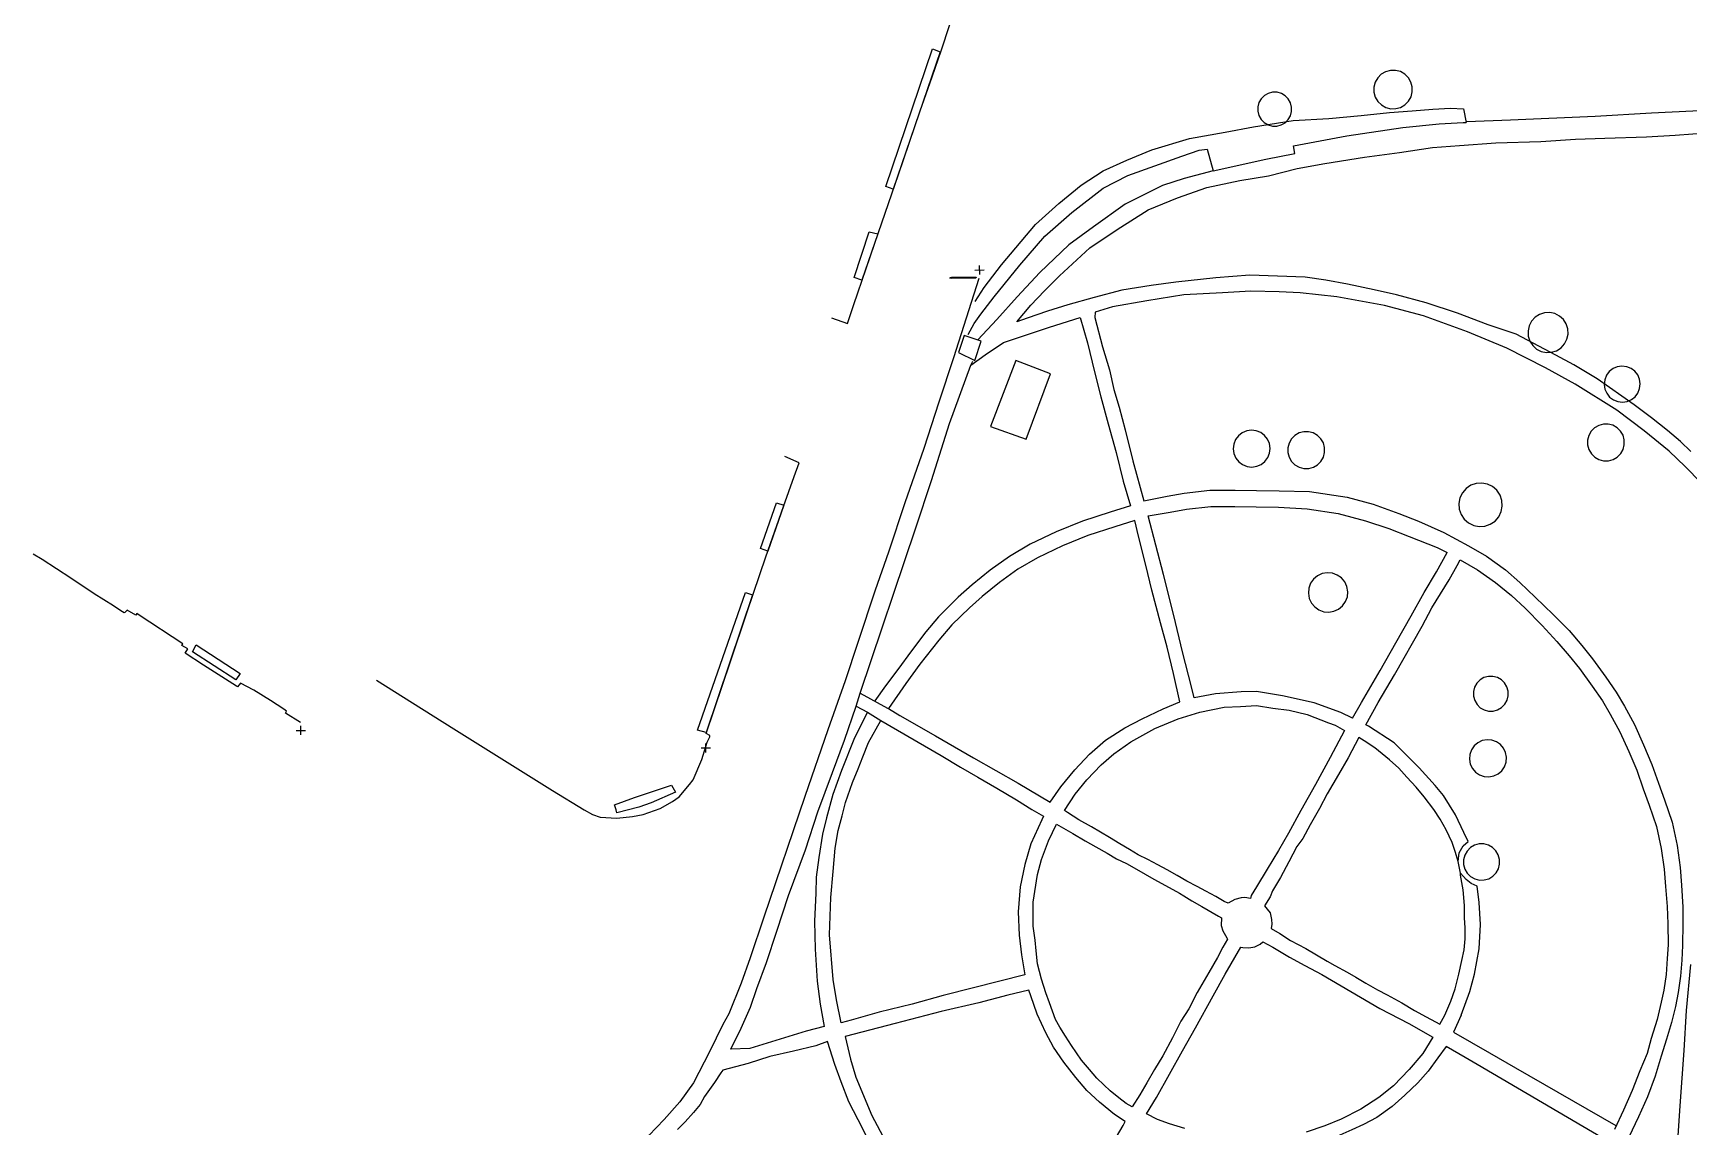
# Model space of a CAD drawing. Header units: metres. Extents: x 82206 to 82418, y 1498209 to 1498422.
# Drawn here: x 82259.11 to 82294.73, y 1498379.63 to 1498403.17 of the extents above; entities that cross this region are included whole.
import ezdxf

# ---------------------------------------------------------------- set-up
doc = ezdxf.new("R2010")
doc.units = ezdxf.units.M
doc.header["$PDMODE"] = 2
doc.header["$PDSIZE"] = 0.1
doc.layers.add('Diverse', color=7, linetype='Continuous')

msp = doc.modelspace()

# ---------------------------------------------------------------- linework, layer by layer
at = {"layer": 'Diverse', "color": 3, "true_color": 0x00f000, "flags": 128}
for points, elevation in [([(82288.779, 1498401.909), (82288.778, 1498402.017), (82288.749, 1498402.122), (82288.695, 1498402.215), (82288.617, 1498402.292), (82288.523, 1498402.345), (82288.418, 1498402.373), (82288.31, 1498402.372), (82288.205, 1498402.344), (82288.111, 1498402.289), (82288.035, 1498402.212), (82287.981, 1498402.117), (82287.954, 1498402.012), (82287.955, 1498401.904), (82287.983, 1498401.799), (82288.038, 1498401.706), (82288.115, 1498401.629), (82288.209, 1498401.576), (82288.314, 1498401.548), (82288.423, 1498401.549), (82288.528, 1498401.577), (82288.621, 1498401.632), (82288.697, 1498401.709), (82288.751, 1498401.804), (82288.779, 1498401.909)], 4.267), ([(82286.184, 1498401.584), (82286.16, 1498401.677), (82286.112, 1498401.76), (82286.045, 1498401.828), (82285.962, 1498401.877), (82285.869, 1498401.902), (82285.774, 1498401.903), (82285.681, 1498401.878), (82285.597, 1498401.831), (82285.529, 1498401.763), (82285.481, 1498401.68), (82285.456, 1498401.588), (82285.455, 1498401.492), (82285.48, 1498401.399), (82285.527, 1498401.316), (82285.595, 1498401.248), (82285.677, 1498401.199), (82285.77, 1498401.174), (82285.866, 1498401.173), (82285.959, 1498401.198), (82286.042, 1498401.245), (82286.11, 1498401.313), (82286.158, 1498401.396), (82286.184, 1498401.488), (82286.184, 1498401.584)], 4.172), ([(82292.129, 1498396.695), (82292.124, 1498396.807), (82292.089, 1498396.915), (82292.028, 1498397.01), (82291.945, 1498397.085), (82291.845, 1498397.137), (82291.735, 1498397.161), (82291.622, 1498397.155), (82291.515, 1498397.121), (82291.42, 1498397.06), (82291.344, 1498396.977), (82291.292, 1498396.876), (82291.269, 1498396.766), (82291.274, 1498396.654), (82291.308, 1498396.546), (82291.369, 1498396.451), (82291.453, 1498396.376), (82291.553, 1498396.324), (82291.663, 1498396.3), (82291.776, 1498396.306), (82291.883, 1498396.34), (82291.978, 1498396.401), (82292.054, 1498396.484), (82292.105, 1498396.585), (82292.129, 1498396.695)], 4.211), ([(82293.667, 1498395.724), (82293.627, 1498395.817), (82293.564, 1498395.897), (82293.484, 1498395.957), (82293.39, 1498395.995), (82293.289, 1498396.007), (82293.189, 1498395.993), (82293.096, 1498395.953), (82293.016, 1498395.891), (82292.955, 1498395.81), (82292.918, 1498395.716), (82292.906, 1498395.615), (82292.92, 1498395.515), (82292.96, 1498395.422), (82293.022, 1498395.342), (82293.103, 1498395.282), (82293.197, 1498395.244), (82293.297, 1498395.232), (82293.398, 1498395.246), (82293.491, 1498395.286), (82293.57, 1498395.348), (82293.631, 1498395.429), (82293.669, 1498395.523), (82293.681, 1498395.624), (82293.667, 1498395.724)], 4.262), ([(82285.671, 1498394.039), (82285.709, 1498394.135), (82285.721, 1498394.238), (82285.706, 1498394.34), (82285.665, 1498394.436), (82285.601, 1498394.517), (82285.518, 1498394.579), (82285.422, 1498394.617), (82285.319, 1498394.629), (82285.217, 1498394.615), (82285.122, 1498394.574), (82285.04, 1498394.51), (82284.978, 1498394.427), (82284.94, 1498394.33), (82284.928, 1498394.228), (82284.942, 1498394.125), (82284.983, 1498394.03), (82285.047, 1498393.949), (82285.13, 1498393.887), (82285.227, 1498393.848), (82285.33, 1498393.836), (82285.432, 1498393.851), (82285.527, 1498393.892), (82285.609, 1498393.956), (82285.671, 1498394.039)], 3.919), ([(82286.866, 1498394.048), (82286.893, 1498394.149), (82286.893, 1498394.253), (82286.866, 1498394.354), (82286.814, 1498394.444), (82286.74, 1498394.517), (82286.65, 1498394.569), (82286.549, 1498394.596), (82286.445, 1498394.596), (82286.344, 1498394.569), (82286.254, 1498394.517), (82286.18, 1498394.443), (82286.128, 1498394.353), (82286.102, 1498394.252), (82286.102, 1498394.148), (82286.129, 1498394.047), (82286.181, 1498393.957), (82286.255, 1498393.883), (82286.345, 1498393.831), (82286.446, 1498393.805), (82286.55, 1498393.805), (82286.651, 1498393.832), (82286.741, 1498393.884), (82286.814, 1498393.958), (82286.866, 1498394.048)], 3.96), ([(82293.338, 1498394.42), (82293.311, 1498394.52), (82293.258, 1498394.61), (82293.184, 1498394.683), (82293.094, 1498394.734), (82292.993, 1498394.76), (82292.889, 1498394.759), (82292.789, 1498394.732), (82292.699, 1498394.679), (82292.626, 1498394.605), (82292.575, 1498394.515), (82292.549, 1498394.414), (82292.549, 1498394.31), (82292.577, 1498394.21), (82292.63, 1498394.12), (82292.704, 1498394.047), (82292.794, 1498393.996), (82292.895, 1498393.97), (82292.998, 1498393.971), (82293.099, 1498393.998), (82293.188, 1498394.051), (82293.261, 1498394.125), (82293.313, 1498394.215), (82293.339, 1498394.316), (82293.338, 1498394.42)], 4.226), ([(82290.706, 1498393.118), (82290.666, 1498393.233), (82290.597, 1498393.335), (82290.505, 1498393.415), (82290.395, 1498393.468), (82290.275, 1498393.491), (82290.153, 1498393.482), (82290.037, 1498393.442), (82289.936, 1498393.374), (82289.856, 1498393.281), (82289.803, 1498393.172), (82289.78, 1498393.052), (82289.789, 1498392.93), (82289.829, 1498392.814), (82289.897, 1498392.713), (82289.989, 1498392.633), (82290.099, 1498392.58), (82290.219, 1498392.557), (82290.341, 1498392.565), (82290.457, 1498392.605), (82290.558, 1498392.674), (82290.638, 1498392.766), (82290.691, 1498392.876), (82290.714, 1498392.996), (82290.706, 1498393.118)], 4.071), ([(82287.326, 1498391.363), (82287.255, 1498391.448), (82287.165, 1498391.512), (82287.061, 1498391.55), (82286.95, 1498391.56), (82286.841, 1498391.541), (82286.741, 1498391.494), (82286.656, 1498391.423), (82286.592, 1498391.333), (82286.554, 1498391.229), (82286.544, 1498391.118), (82286.563, 1498391.009), (82286.61, 1498390.909), (82286.681, 1498390.824), (82286.771, 1498390.76), (82286.875, 1498390.722), (82286.985, 1498390.712), (82287.094, 1498390.731), (82287.195, 1498390.778), (82287.28, 1498390.849), (82287.343, 1498390.939), (82287.382, 1498391.043), (82287.391, 1498391.153), (82287.373, 1498391.262), (82287.326, 1498391.363)], 3.897), ([(82290.815, 1498389.104), (82290.765, 1498389.188), (82290.695, 1498389.257), (82290.609, 1498389.306), (82290.514, 1498389.331), (82290.416, 1498389.33), (82290.321, 1498389.304), (82290.236, 1498389.254), (82290.167, 1498389.184), (82290.119, 1498389.098), (82290.094, 1498389.003), (82290.095, 1498388.905), (82290.121, 1498388.81), (82290.171, 1498388.725), (82290.241, 1498388.656), (82290.326, 1498388.608), (82290.421, 1498388.583), (82290.52, 1498388.584), (82290.614, 1498388.61), (82290.699, 1498388.66), (82290.768, 1498388.73), (82290.817, 1498388.815), (82290.841, 1498388.91), (82290.841, 1498389.009), (82290.815, 1498389.104)], 4.001), ([(82290.787, 1498387.691), (82290.742, 1498387.785), (82290.674, 1498387.865), (82290.588, 1498387.924), (82290.49, 1498387.959), (82290.386, 1498387.967), (82290.283, 1498387.948), (82290.189, 1498387.903), (82290.109, 1498387.835), (82290.05, 1498387.749), (82290.015, 1498387.651), (82290.007, 1498387.546), (82290.026, 1498387.444), (82290.071, 1498387.35), (82290.139, 1498387.27), (82290.225, 1498387.211), (82290.324, 1498387.176), (82290.428, 1498387.168), (82290.53, 1498387.187), (82290.625, 1498387.232), (82290.704, 1498387.3), (82290.763, 1498387.386), (82290.798, 1498387.484), (82290.806, 1498387.589), (82290.787, 1498387.691)], 3.977), ([(82290.629, 1498385.489), (82290.577, 1498385.577), (82290.504, 1498385.648), (82290.415, 1498385.698), (82290.316, 1498385.724), (82290.214, 1498385.723), (82290.116, 1498385.696), (82290.028, 1498385.644), (82289.956, 1498385.571), (82289.906, 1498385.482), (82289.88, 1498385.383), (82289.881, 1498385.281), (82289.909, 1498385.182), (82289.961, 1498385.094), (82290.034, 1498385.023), (82290.123, 1498384.973), (82290.222, 1498384.947), (82290.324, 1498384.948), (82290.422, 1498384.976), (82290.51, 1498385.028), (82290.581, 1498385.101), (82290.632, 1498385.189), (82290.657, 1498385.288), (82290.656, 1498385.39), (82290.629, 1498385.489)], 3.931)]:
    msp.add_lwpolyline(points, dxfattribs=dict(at, elevation=elevation))
at = {"layer": 'Diverse', "color": 132, "true_color": 0x33cccc, "elevation": 3.989, "flags": 128}
for points in [[(82279.476, 1498397.976), (82279.469, 1498398.176)], [(82279.476, 1498397.976), (82279.469, 1498398.176)], [(82279.373, 1498398.072), (82279.572, 1498398.08)], [(82279.373, 1498398.072), (82279.572, 1498398.08)]]:
    msp.add_lwpolyline(points, dxfattribs=at)
at = {"layer": 'Diverse', "color": 31, "true_color": 0xf4b45b}
for points in [[(82276.283, 1498397.044, 4.045), (82276.629, 1498396.922, 4.04), (82276.767, 1498397.331, 4.059), (82277.299, 1498398.886, 4.132), (82277.725, 1498400.131, 4.175), (82278.194, 1498401.505, 4.209), (82278.449, 1498402.232, 4.221), (82278.652, 1498402.814, 4.224), (82278.826, 1498403.336, 4.223), (82278.887, 1498403.506, 4.219), (82278.981, 1498403.738, 4.221), (82278.936, 1498403.919, 4.2), (82278.737, 1498404.631, 4.283), (82278.646, 1498404.906, 4.276), (82278.678, 1498404.916, 4.269), (82278.568, 1498405.288, 4.267), (82278.445, 1498405.748, 4.278), (82278.031, 1498407.243, 4.342), (82277.737, 1498408.226, 4.402), (82277.711, 1498408.327, 4.408)], [(82276.283, 1498397.044, 4.045), (82276.629, 1498396.922, 4.04), (82276.767, 1498397.331, 4.059), (82277.299, 1498398.886, 4.132), (82277.725, 1498400.131, 4.175), (82278.194, 1498401.505, 4.209), (82278.449, 1498402.232, 4.221), (82278.652, 1498402.814, 4.224), (82278.826, 1498403.336, 4.223), (82278.887, 1498403.506, 4.219), (82278.981, 1498403.738, 4.221), (82278.936, 1498403.919, 4.2), (82278.737, 1498404.631, 4.283), (82278.646, 1498404.906, 4.276), (82278.678, 1498404.916, 4.269), (82278.568, 1498405.288, 4.267), (82278.445, 1498405.748, 4.278), (82278.031, 1498407.243, 4.342), (82277.737, 1498408.226, 4.402), (82277.711, 1498408.327, 4.408)], [(82266.501, 1498389.252, 4.009), (82267.274, 1498388.764, 3.96), (82268.161, 1498388.202, 3.896), (82270.282, 1498386.876, 3.764), (82270.964, 1498386.456, 3.706), (82271.143, 1498386.357, 3.704), (82271.309, 1498386.302, 3.7), (82271.671, 1498386.281, 3.687), (82272.005, 1498386.312, 3.676), (82272.237, 1498386.354, 3.679), (82272.598, 1498386.485, 3.67), (82272.866, 1498386.636, 3.664), (82273.008, 1498386.735, 3.672), (82273.229, 1498387, 3.678), (82273.312, 1498387.107, 3.681), (82273.494, 1498387.54, 3.706), (82273.615, 1498387.912, 3.715), (82273.672, 1498388.031, 3.725), (82273.673, 1498388.055, 3.727), (82273.588, 1498388.102, 3.733), (82274.114, 1498389.654, 3.784), (82274.475, 1498390.72, 3.811), (82274.875, 1498391.904, 3.858), (82275.253, 1498392.984, 3.894), (82275.487, 1498393.632, 3.921), (82275.592, 1498393.929, 3.928), (82275.28, 1498394.062, 4.025)], [(82266.501, 1498389.252, 4.009), (82267.274, 1498388.764, 3.96), (82268.161, 1498388.202, 3.896), (82270.282, 1498386.876, 3.764), (82270.964, 1498386.456, 3.706), (82271.143, 1498386.357, 3.704), (82271.309, 1498386.302, 3.7), (82271.671, 1498386.281, 3.687), (82272.005, 1498386.312, 3.676), (82272.237, 1498386.354, 3.679), (82272.598, 1498386.485, 3.67), (82272.866, 1498386.636, 3.664), (82273.008, 1498386.735, 3.672), (82273.229, 1498387, 3.678), (82273.312, 1498387.107, 3.681), (82273.494, 1498387.54, 3.706), (82273.615, 1498387.912, 3.715), (82273.672, 1498388.031, 3.725), (82273.673, 1498388.055, 3.727), (82273.588, 1498388.102, 3.733), (82274.114, 1498389.654, 3.784), (82274.475, 1498390.72, 3.811), (82274.875, 1498391.904, 3.858), (82275.253, 1498392.984, 3.894), (82275.487, 1498393.632, 3.921), (82275.592, 1498393.929, 3.928), (82275.28, 1498394.062, 4.025)], [(82262.439, 1498389.921, 3.325), (82262.314, 1498389.994, 3.331), (82262.336, 1498390.03, 3.337), (82261.396, 1498390.649, 3.345), (82261.344, 1498390.682, 3.351), (82261.321, 1498390.651, 3.357), (82261.139, 1498390.758, 3.355), (82261.087, 1498390.703, 3.345), (82261.075, 1498390.699, 3.329), (82261.004, 1498390.743, 3.332), (82260.842, 1498390.848, 3.339), (82260.425, 1498391.109, 3.338), (82259.922, 1498391.444, 3.324), (82259.308, 1498391.844, 3.331), (82259.114, 1498391.957, 3.329)], [(82262.439, 1498389.921, 3.325), (82262.314, 1498389.994, 3.331), (82262.336, 1498390.03, 3.337), (82261.396, 1498390.649, 3.345), (82261.344, 1498390.682, 3.351), (82261.321, 1498390.651, 3.357), (82261.139, 1498390.758, 3.355), (82261.087, 1498390.703, 3.345), (82261.075, 1498390.699, 3.329), (82261.004, 1498390.743, 3.332), (82260.842, 1498390.848, 3.339), (82260.425, 1498391.109, 3.338), (82259.922, 1498391.444, 3.324), (82259.308, 1498391.844, 3.331), (82259.114, 1498391.957, 3.329)], [(82264.868, 1498388.335, 3.39), (82264.545, 1498388.539, 3.358), (82264.563, 1498388.585, 3.382), (82264.505, 1498388.621, 3.354), (82264.223, 1498388.812, 3.358), (82263.858, 1498389.03, 3.356), (82263.575, 1498389.183, 3.355), (82263.509, 1498389.104, 3.343), (82263.489, 1498389.118, 3.338), (82263.249, 1498389.268, 3.334), (82262.777, 1498389.573, 3.332), (82262.386, 1498389.832, 3.325), (82262.439, 1498389.921, 3.325)], [(82264.868, 1498388.335, 3.39), (82264.545, 1498388.539, 3.358), (82264.563, 1498388.585, 3.382), (82264.505, 1498388.621, 3.354), (82264.223, 1498388.812, 3.358), (82263.858, 1498389.03, 3.356), (82263.575, 1498389.183, 3.355), (82263.509, 1498389.104, 3.343), (82263.489, 1498389.118, 3.338), (82263.249, 1498389.268, 3.334), (82262.777, 1498389.573, 3.332), (82262.386, 1498389.832, 3.325), (82262.439, 1498389.921, 3.325)]]:
    msp.add_polyline3d(points, dxfattribs=at)
at = {"layer": 'Diverse', "color": 142, "true_color": 0x0093dd}
for points in [[(82277.615, 1498399.818, 4.324), (82277.452, 1498399.877, 4.362), (82278.461, 1498402.834, 4.361), (82278.627, 1498402.771, 4.328), (82277.615, 1498399.818, 4.324)], [(82277.615, 1498399.818, 4.324), (82277.452, 1498399.877, 4.362), (82278.461, 1498402.834, 4.361), (82278.627, 1498402.771, 4.328), (82277.615, 1498399.818, 4.324)], [(82276.942, 1498397.856, 4.329), (82276.774, 1498397.918, 4.373), (82277.099, 1498398.897, 4.373), (82277.284, 1498398.854, 4.336), (82276.942, 1498397.856, 4.329)], [(82276.942, 1498397.856, 4.329), (82276.774, 1498397.918, 4.373), (82277.099, 1498398.897, 4.373), (82277.284, 1498398.854, 4.336), (82276.942, 1498397.856, 4.329)], [(82274.918, 1498392.024, 4.145), (82274.758, 1498392.079, 4.179), (82275.103, 1498393.067, 4.178), (82275.263, 1498393.014, 4.148), (82274.918, 1498392.024, 4.145)], [(82274.918, 1498392.024, 4.145), (82274.758, 1498392.079, 4.179), (82275.103, 1498393.067, 4.178), (82275.263, 1498393.014, 4.148), (82274.918, 1498392.024, 4.145)], [(82273.593, 1498388.119, 4.162), (82273.407, 1498388.175, 4.176), (82274.434, 1498391.138, 4.175), (82274.59, 1498391.082, 4.167), (82273.593, 1498388.119, 4.162)], [(82273.593, 1498388.119, 4.162), (82273.407, 1498388.175, 4.176), (82274.434, 1498391.138, 4.175), (82274.59, 1498391.082, 4.167), (82273.593, 1498388.119, 4.162)], [(82262.539, 1498389.86, 5.086), (82262.622, 1498390.006, 5.163), (82263.568, 1498389.393, 5.159), (82263.474, 1498389.257, 5.083), (82262.539, 1498389.86, 5.086)], [(82262.539, 1498389.86, 5.086), (82262.622, 1498390.006, 5.163), (82263.568, 1498389.393, 5.159), (82263.474, 1498389.257, 5.083), (82262.539, 1498389.86, 5.086)], [(82271.654, 1498386.457, 4.176), (82271.621, 1498386.563, 4.186), (82272.049, 1498386.723, 4.186), (82272.848, 1498386.991, 4.178)], [(82271.654, 1498386.457, 4.176), (82271.621, 1498386.563, 4.186), (82272.049, 1498386.723, 4.186), (82272.848, 1498386.991, 4.178)], [(82272.848, 1498386.991, 4.178), (82272.928, 1498386.841, 4.161), (82272.405, 1498386.606, 4.155), (82272.142, 1498386.518, 4.156), (82271.672, 1498386.392, 4.162), (82271.654, 1498386.457, 4.176)], [(82272.848, 1498386.991, 4.178), (82272.928, 1498386.841, 4.161), (82272.405, 1498386.606, 4.155), (82272.142, 1498386.518, 4.156), (82271.672, 1498386.392, 4.162), (82271.654, 1498386.457, 4.176)]]:
    msp.add_polyline3d(points, dxfattribs=at)
at = {"layer": 'Diverse', "color": 253, "true_color": 0x999999}
for points in [[(82302.134, 1498401.878, 5.029), (82301.449, 1498401.85, 4.985), (82301.076, 1498401.827, 4.96), (82298.803, 1498401.708, 4.82), (82296.295, 1498401.569, 4.657), (82293.926, 1498401.454, 4.541), (82292.709, 1498401.377, 4.485), (82290.888, 1498401.302, 4.396), (82289.953, 1498401.268, 4.356)], [(82279.458, 1498397.894, 3.985), (82278.912, 1498396.188, 3.913), (82278.595, 1498395.234, 3.888), (82278.272, 1498394.232, 3.848), (82277.865, 1498393.062, 3.823), (82277.516, 1498392.005, 3.786), (82277.229, 1498391.183, 3.772), (82276.851, 1498390.059, 3.743), (82276.582, 1498389.237, 3.709), (82276.206, 1498388.178, 3.684), (82275.713, 1498386.747, 3.646), (82274.829, 1498384.148, 3.51), (82274.534, 1498383.276, 3.487), (82274.345, 1498382.727, 3.461), (82274.081, 1498382.065, 3.449), (82273.946, 1498381.835, 3.446), (82273.665, 1498381.249, 3.42), (82273.315, 1498380.586, 3.391), (82273.021, 1498380.17, 3.373), (82272.689, 1498379.79, 3.362), (82272.354, 1498379.452, 3.337), (82272.103, 1498379.242, 3.317), (82271.763, 1498378.936, 3.3), (82271.282, 1498378.614, 3.264)]]:
    msp.add_polyline3d(points, dxfattribs=at)
at = {"layer": 'Diverse', "color": 9, "true_color": 0xc0c0c0}
for points in [[(82279.375, 1498397.397, 3.94), (82279.572, 1498397.699, 3.96), (82279.941, 1498398.19, 3.94), (82280.671, 1498399.055, 3.961), (82281.176, 1498399.505, 3.969), (82281.653, 1498399.9, 3.971), (82282.131, 1498400.212, 3.998), (82282.641, 1498400.441, 4.019), (82283.178, 1498400.664, 4.044), (82283.989, 1498400.91, 4.103), (82284.754, 1498401.04, 4.14), (82285.365, 1498401.155, 4.173), (82286.217, 1498401.295, 4.186), (82286.986, 1498401.339, 4.219), (82287.681, 1498401.4, 4.235), (82288.288, 1498401.465, 4.235), (82288.774, 1498401.503, 4.27), (82289.224, 1498401.537, 4.308), (82289.598, 1498401.558, 4.315), (82289.882, 1498401.548, 4.348), (82289.935, 1498401.253, 4.306)], [(82280.272, 1498396.962, 3.839), (82280.575, 1498397.318, 3.81), (82280.865, 1498397.629, 3.827), (82281.194, 1498397.951, 3.848), (82281.846, 1498398.55, 3.879), (82282.432, 1498398.948, 3.904), (82283.098, 1498399.374, 3.938), (82283.729, 1498399.63, 3.958), (82284.357, 1498399.852, 3.993), (82285.069, 1498400.005, 4.023), (82285.685, 1498400.102, 4.044), (82286.305, 1498400.263, 4.063), (82286.898, 1498400.369, 4.078), (82287.748, 1498400.506, 4.116), (82288.501, 1498400.606, 4.147), (82289.213, 1498400.716, 4.172), (82289.793, 1498400.756, 4.212), (82290.578, 1498400.811, 4.246), (82291.546, 1498400.844, 4.295), (82292.291, 1498400.892, 4.321), (82292.919, 1498400.911, 4.361), (82293.817, 1498400.939, 4.399), (82294.431, 1498400.98, 4.442), (82295.192, 1498401.039, 4.493)], [(82284.496, 1498400.213, 4.02), (82285.625, 1498400.462, 4.077), (82286.254, 1498400.587, 4.106), (82286.223, 1498400.749, 4.136), (82287.368, 1498400.961, 4.184), (82288.577, 1498401.142, 4.215), (82289.356, 1498401.22, 4.278), (82289.876, 1498401.248, 4.301), (82289.935, 1498401.253, 4.306)], [(82279.224, 1498396.691, 3.762), (82279.356, 1498396.926, 3.87), (82279.496, 1498397.125, 3.878), (82279.784, 1498397.497, 3.903), (82280.334, 1498398.181, 3.9), (82280.874, 1498398.805, 3.933), (82281.457, 1498399.311, 3.932), (82282.131, 1498399.84, 3.967), (82282.659, 1498400.112, 3.981), (82283.822, 1498400.526, 4.061), (82284.196, 1498400.652, 4.085), (82284.367, 1498400.676, 4.093), (82284.496, 1498400.213, 4.02), (82283.874, 1498400.044, 3.977), (82283.407, 1498399.892, 3.958), (82282.604, 1498399.496, 3.923), (82281.919, 1498399.004, 3.901), (82281.392, 1498398.619, 3.871), (82280.764, 1498398.026, 3.83), (82280.28, 1498397.502, 3.811), (82279.841, 1498397.012, 3.807), (82279.433, 1498396.571, 3.744)], [(82294.773, 1498394.173, 4.321), (82294.548, 1498394.386, 4.325), (82294.265, 1498394.624, 4.318), (82293.926, 1498394.895, 4.295), (82293.55, 1498395.174, 4.273), (82292.752, 1498395.732, 4.261), (82292.25, 1498396.032, 4.237), (82291.867, 1498396.242, 4.209), (82291.014, 1498396.692, 4.209), (82290.411, 1498396.893, 4.18), (82289.749, 1498397.149, 4.157), (82289.076, 1498397.37, 4.134), (82288.442, 1498397.54, 4.12), (82287.962, 1498397.653, 4.094), (82287.382, 1498397.769, 4.078), (82286.918, 1498397.859, 4.059), (82286.475, 1498397.92, 4.036), (82285.879, 1498397.947, 4.022), (82285.288, 1498397.962, 4.002), (82284.55, 1498397.909, 3.967), (82283.692, 1498397.813, 3.932), (82283.163, 1498397.74, 3.897), (82282.532, 1498397.643, 3.884), (82281.933, 1498397.483, 3.861), (82281.373, 1498397.326, 3.831), (82280.932, 1498397.193, 3.82), (82280.496, 1498397.041, 3.821), (82280.272, 1498396.962, 3.839)], [(82294.994, 1498393.498, 4.352), (82294.649, 1498393.847, 4.333), (82294.301, 1498394.174, 4.311), (82293.769, 1498394.618, 4.293), (82293.181, 1498395.061, 4.257), (82292.282, 1498395.621, 4.239), (82291.644, 1498395.972, 4.217), (82290.809, 1498396.394, 4.191), (82289.965, 1498396.742, 4.162), (82289.021, 1498397.092, 4.135), (82288.178, 1498397.311, 4.112), (82287.159, 1498397.499, 4.074), (82286.37, 1498397.582, 4.043), (82285.916, 1498397.605, 4.029), (82285.304, 1498397.618, 3.997), (82284.694, 1498397.585, 3.978), (82283.866, 1498397.544, 3.939), (82283.068, 1498397.412, 3.904), (82282.334, 1498397.287, 3.867), (82281.959, 1498397.171, 3.846), (82281.952, 1498397.051, 3.841), (82282.116, 1498396.426, 3.838), (82282.264, 1498395.931, 3.833), (82282.361, 1498395.503, 3.84), (82282.475, 1498395.122, 3.83), (82282.604, 1498394.637, 3.838), (82282.765, 1498393.969, 3.824), (82283.002, 1498393.107, 3.817), (82283.508, 1498393.206, 3.841), (82283.869, 1498393.273, 3.857), (82284.422, 1498393.337, 3.878), (82284.966, 1498393.34, 3.903), (82285.43, 1498393.332, 3.919), (82285.912, 1498393.322, 3.929), (82286.57, 1498393.306, 3.945), (82287.381, 1498393.187, 3.975), (82287.939, 1498393.04, 3.991), (82288.487, 1498392.835, 4.004), (82288.912, 1498392.672, 4.016), (82289.458, 1498392.424, 4.034), (82289.985, 1498392.141, 4.042), (82290.372, 1498391.915, 4.061), (82290.787, 1498391.624, 4.07), (82291.094, 1498391.348, 4.072), (82291.423, 1498391.038, 4.084), (82291.809, 1498390.664, 4.103), (82292.15, 1498390.317, 4.123), (82292.425, 1498389.996, 4.124), (82292.655, 1498389.711, 4.133), (82292.94, 1498389.314, 4.154), (82293.164, 1498388.989, 4.147), (82293.34, 1498388.692, 4.152), (82293.557, 1498388.291, 4.153), (82293.755, 1498387.854, 4.151), (82293.934, 1498387.433, 4.159), (82294.076, 1498387.034, 4.142), (82294.207, 1498386.674, 4.142), (82294.37, 1498386.191, 4.129), (82294.478, 1498385.688, 4.115), (82294.544, 1498385.214, 4.105), (82294.571, 1498384.838, 4.09), (82294.595, 1498384.365, 4.092), (82294.601, 1498384.015, 4.078), (82294.591, 1498383.536, 4.071), (82294.578, 1498383.221, 4.06), (82294.549, 1498382.875, 4.056), (82294.499, 1498382.527, 4.052), (82294.44, 1498382.228, 4.041), (82294.351, 1498381.884, 4.015), (82294.245, 1498381.521, 4.014), (82294.134, 1498381.153, 3.994), (82294.001, 1498380.729, 3.979), (82293.835, 1498380.284, 3.975), (82293.641, 1498379.849, 3.958), (82293.438, 1498379.416, 3.938)], [(82279.281, 1498396.025, 3.728), (82279.591, 1498396.248, 3.742), (82279.985, 1498396.517, 3.823), (82280.456, 1498396.671, 3.799), (82280.974, 1498396.843, 3.831), (82281.634, 1498397.051, 3.834), (82281.793, 1498396.509, 3.845), (82281.943, 1498395.888, 3.823), (82282.077, 1498395.346, 3.823), (82282.234, 1498394.766, 3.816), (82282.411, 1498394.152, 3.812), (82282.563, 1498393.534, 3.812), (82282.715, 1498392.998, 3.798), (82282.278, 1498392.865, 3.783), (82281.685, 1498392.672, 3.757), (82281.12, 1498392.441, 3.731), (82280.559, 1498392.174, 3.701), (82280.117, 1498391.912, 3.685), (82279.702, 1498391.616, 3.664), (82279.314, 1498391.297, 3.651), (82279.013, 1498391.036, 3.634), (82278.589, 1498390.613, 3.613), (82278.318, 1498390.29, 3.594), (82278.008, 1498389.881, 3.575), (82277.712, 1498389.475, 3.557), (82277.445, 1498389.124, 3.53), (82277.217, 1498388.806, 3.512)], [(82276.128, 1498381.793, 3.339), (82275.743, 1498381.693, 3.324), (82274.529, 1498381.323, 3.3), (82274.122, 1498381.31, 3.3), (82274.342, 1498381.758, 3.311), (82274.541, 1498382.212, 3.299), (82274.681, 1498382.616, 3.318), (82274.891, 1498383.175, 3.34), (82275.111, 1498383.846, 3.36), (82275.362, 1498384.616, 3.373), (82275.73, 1498385.595, 3.408), (82275.995, 1498386.414, 3.42), (82276.309, 1498387.263, 3.46), (82276.563, 1498387.954, 3.469), (82276.818, 1498388.689, 3.502), (82276.901, 1498388.97, 3.502), (82278.097, 1498392.524, 3.628), (82278.437, 1498393.549, 3.66), (82278.826, 1498394.776, 3.697), (82279.281, 1498396.025, 3.728), (82279.329, 1498396.116, 3.734)], [(82287.494, 1498388.431, 3.897), (82287.242, 1498388.554, 3.895), (82286.665, 1498388.76, 3.864), (82285.988, 1498388.913, 3.839), (82285.431, 1498389.003, 3.821), (82285.097, 1498388.999, 3.81), (82284.548, 1498388.956, 3.782), (82284.09, 1498388.87, 3.769), (82284.033, 1498389.104, 3.765), (82283.838, 1498389.858, 3.781), (82283.647, 1498390.638, 3.793), (82283.426, 1498391.525, 3.809), (82283.1, 1498392.784, 3.817), (82283.574, 1498392.862, 3.84), (82283.921, 1498392.927, 3.856), (82284.443, 1498392.987, 3.877), (82284.963, 1498392.989, 3.902), (82285.422, 1498392.982, 3.918), (82285.898, 1498392.973, 3.928), (82286.516, 1498392.936, 3.94), (82287.184, 1498392.834, 3.967), (82287.77, 1498392.677, 3.983), (82288.277, 1498392.512, 4.006), (82288.709, 1498392.342, 4.021), (82289.311, 1498392.106, 4.033), (82289.532, 1498391.993, 4.025)], [(82276.901, 1498388.97, 3.502), (82277.489, 1498388.646, 3.516), (82277.514, 1498388.637, 3.52), (82277.753, 1498388.49, 3.526), (82278.52, 1498388.054, 3.569), (82279.344, 1498387.578, 3.579), (82280.305, 1498387.035, 3.594), (82280.989, 1498386.624, 3.606), (82281.22, 1498386.953, 3.63), (82281.517, 1498387.322, 3.649), (82281.839, 1498387.653, 3.661), (82282.179, 1498387.955, 3.697), (82282.593, 1498388.225, 3.707), (82282.971, 1498388.417, 3.725), (82283.423, 1498388.632, 3.739), (82283.782, 1498388.784, 3.758), (82283.644, 1498389.392, 3.769), (82283.504, 1498389.962, 3.766), (82283.366, 1498390.481, 3.78), (82283.178, 1498391.183, 3.791), (82283.044, 1498391.725, 3.798), (82282.893, 1498392.351, 3.802), (82282.811, 1498392.683, 3.799)], [(82282.811, 1498392.683, 3.799), (82282.378, 1498392.551, 3.784), (82281.799, 1498392.362, 3.758), (82281.253, 1498392.139, 3.732), (82280.714, 1498391.883, 3.702), (82280.297, 1498391.636, 3.686), (82279.903, 1498391.354, 3.665), (82279.527, 1498391.046, 3.652), (82279.253, 1498390.807, 3.635), (82278.874, 1498390.443, 3.622), (82278.595, 1498390.113, 3.601), (82278.189, 1498389.592, 3.577), (82277.888, 1498389.179, 3.557), (82277.514, 1498388.637, 3.52)], [(82287.494, 1498388.431, 3.897), (82287.686, 1498388.766, 3.907), (82288.085, 1498389.456, 3.932), (82288.423, 1498390.05, 3.953), (82288.751, 1498390.635, 3.975), (82289.034, 1498391.139, 3.985), (82289.3, 1498391.581, 4.001), (82289.532, 1498391.993, 4.025)], [(82287.776, 1498388.287, 3.893), (82288.048, 1498388.765, 3.916), (82288.395, 1498389.367, 3.932), (82288.989, 1498390.414, 3.97), (82289.2, 1498390.804, 3.976), (82289.573, 1498391.408, 4.008), (82289.742, 1498391.716, 4.015), (82289.812, 1498391.837, 4.041)], [(82289.812, 1498391.837, 4.041), (82290.182, 1498391.62, 4.06), (82290.568, 1498391.35, 4.069), (82290.916, 1498391.068, 4.072), (82291.203, 1498390.795, 4.086), (82291.57, 1498390.424, 4.093), (82291.891, 1498390.081, 4.122), (82292.156, 1498389.773, 4.123), (82292.376, 1498389.499, 4.132), (82292.65, 1498389.119, 4.153), (82292.869, 1498388.802, 4.146), (82293.036, 1498388.52, 4.151), (82293.243, 1498388.136, 4.152), (82293.434, 1498387.715, 4.15), (82293.606, 1498387.309, 4.158), (82293.748, 1498386.91, 4.141), (82293.876, 1498386.56, 4.141), (82294.032, 1498386.099, 4.128), (82294.133, 1498385.627, 4.114), (82294.195, 1498385.178, 4.104), (82294.222, 1498384.806, 4.089), (82294.258, 1498384.38, 4.089), (82294.275, 1498384.008, 4.071), (82294.285, 1498383.549, 4.066), (82294.263, 1498383.255, 4.05), (82294.236, 1498382.913, 4.051), (82294.187, 1498382.58, 4.039), (82294.133, 1498382.318, 4.026), (82294.046, 1498381.948, 4.01), (82293.919, 1498381.54, 3.998), (82293.829, 1498381.216, 3.99), (82293.67, 1498380.844, 3.978), (82293.511, 1498380.417, 3.974), (82293.323, 1498379.994, 3.957), (82293.128, 1498379.579, 3.937)], [(82277.062, 1498388.56, 3.501), (82276.783, 1498388.007, 3.541), (82276.499, 1498387.301, 3.455), (82276.317, 1498386.788, 3.443), (82276.176, 1498386.286, 3.431), (82276.095, 1498385.935, 3.424), (82276.016, 1498385.434, 3.403), (82275.957, 1498385.007, 3.404), (82275.949, 1498384.665, 3.391), (82275.924, 1498384.059, 3.382), (82275.934, 1498383.461, 3.376), (82275.976, 1498382.77, 3.36), (82276.041, 1498382.274, 3.344), (82276.128, 1498381.793, 3.339)], [(82276.818, 1498388.689, 3.502), (82277.062, 1498388.56, 3.501), (82277.351, 1498388.381, 3.508), (82278.645, 1498387.626, 3.546), (82279.062, 1498387.374, 3.556), (82279.431, 1498387.161, 3.558), (82279.84, 1498386.924, 3.578), (82280.264, 1498386.674, 3.577), (82280.592, 1498386.466, 3.585), (82280.847, 1498386.323, 3.598), (82280.807, 1498386.244, 3.599), (82280.574, 1498385.729, 3.579), (82280.443, 1498385.281, 3.56), (82280.348, 1498384.8, 3.551), (82280.298, 1498384.266, 3.528), (82280.325, 1498383.758, 3.531), (82280.371, 1498383.335, 3.521), (82280.448, 1498382.905, 3.521), (82279.338, 1498382.625, 3.483), (82278.687, 1498382.462, 3.45), (82278.022, 1498382.275, 3.42), (82277.315, 1498382.103, 3.387), (82276.709, 1498381.93, 3.359), (82276.495, 1498381.877, 3.342), (82276.391, 1498382.37, 3.363), (82276.321, 1498382.806, 3.373), (82276.245, 1498383.766, 3.389), (82276.273, 1498384.574, 3.4), (82276.324, 1498385.132, 3.413), (82276.366, 1498385.636, 3.421), (82276.428, 1498386.012, 3.424), (82276.519, 1498386.328, 3.435), (82276.589, 1498386.613, 3.443), (82276.735, 1498387.044, 3.453), (82276.858, 1498387.34, 3.464), (82276.958, 1498387.601, 3.473), (82277.08, 1498387.909, 3.479), (82277.351, 1498388.381, 3.508)], [(82287.323, 1498388.168, 3.873), (82287.009, 1498387.582, 3.858), (82286.698, 1498387.003, 3.823), (82286.379, 1498386.441, 3.809), (82286.119, 1498385.953, 3.79), (82285.899, 1498385.583, 3.779), (82285.658, 1498385.18, 3.759), (82285.431, 1498384.799, 3.742), (82285.316, 1498384.617, 3.738), (82285.301, 1498384.553, 3.74), (82285.18, 1498384.573, 3.736), (82285.1, 1498384.561, 3.732), (82284.96, 1498384.526, 3.728), (82284.817, 1498384.447, 3.715), (82284.73, 1498384.483, 3.711), (82284.555, 1498384.593, 3.708), (82284.335, 1498384.711, 3.702), (82284.152, 1498384.811, 3.691), (82283.931, 1498384.923, 3.685), (82283.722, 1498385.045, 3.674), (82283.506, 1498385.167, 3.669), (82283.307, 1498385.275, 3.656), (82283.091, 1498385.391, 3.651), (82282.881, 1498385.489, 3.64), (82282.695, 1498385.605, 3.629), (82282.487, 1498385.727, 3.631), (82282.269, 1498385.865, 3.626), (82281.881, 1498386.091, 3.621), (82281.606, 1498386.241, 3.625), (82281.366, 1498386.404, 3.612), (82281.3, 1498386.443, 3.604), (82281.529, 1498386.797, 3.635), (82281.776, 1498387.104, 3.651), (82282.089, 1498387.427, 3.671), (82282.357, 1498387.664, 3.683), (82282.728, 1498387.919, 3.702), (82283.24, 1498388.211, 3.727), (82283.741, 1498388.417, 3.746), (82284.211, 1498388.56, 3.767), (82284.735, 1498388.667, 3.783), (82285.087, 1498388.682, 3.798), (82285.43, 1498388.7, 3.808), (82285.781, 1498388.649, 3.821), (82286.128, 1498388.605, 3.838), (82286.52, 1498388.512, 3.856), (82286.974, 1498388.331, 3.865), (82287.119, 1498388.278, 3.871), (82287.323, 1498388.168, 3.873)], [(82289.829, 1498382.039, 3.856), (82290.018, 1498382.55, 3.881), (82290.117, 1498382.92, 3.882), (82290.214, 1498383.463, 3.898), (82290.245, 1498383.988, 3.915), (82290.218, 1498384.461, 3.909), (82290.174, 1498384.813, 3.917), (82290.042, 1498384.872, 3.911), (82289.938, 1498384.958, 3.913), (82289.814, 1498385.092, 3.905), (82289.764, 1498385.343, 3.906), (82289.788, 1498385.532, 3.912), (82289.876, 1498385.681, 3.908), (82289.978, 1498385.78, 3.917), (82289.885, 1498385.97, 3.937), (82289.707, 1498386.348, 3.932), (82289.447, 1498386.763, 3.938), (82289.27, 1498386.985, 3.933), (82288.929, 1498387.362, 3.932), (82288.391, 1498387.902, 3.922), (82287.837, 1498388.257, 3.897), (82287.776, 1498388.287, 3.893)], [(82289.764, 1498385.343, 3.906), (82289.706, 1498385.542, 3.906), (82289.638, 1498385.753, 3.898), (82289.506, 1498386.029, 3.908), (82289.376, 1498386.255, 3.911), (82289.243, 1498386.465, 3.918), (82289.033, 1498386.736, 3.91), (82288.864, 1498386.945, 3.912), (82288.664, 1498387.161, 3.907), (82288.486, 1498387.353, 3.905), (82288.286, 1498387.536, 3.899), (82287.974, 1498387.794, 3.894), (82287.743, 1498387.944, 3.883), (82287.626, 1498388.016, 3.875), (82287.4, 1498387.58, 3.869), (82287.192, 1498387.22, 3.855), (82286.95, 1498386.801, 3.837), (82286.785, 1498386.485, 3.828), (82286.583, 1498386.134, 3.815), (82286.422, 1498385.838, 3.802), (82286.297, 1498385.668, 3.788), (82286.121, 1498385.337, 3.776), (82285.946, 1498385, 3.769), (82285.774, 1498384.714, 3.757), (82285.723, 1498384.586, 3.754), (82285.598, 1498384.394, 3.746), (82285.655, 1498384.323, 3.749), (82285.719, 1498384.24, 3.744), (82285.754, 1498384.098, 3.742), (82285.758, 1498383.998, 3.742), (82285.746, 1498383.903, 3.74), (82285.932, 1498383.796, 3.745), (82286.161, 1498383.647, 3.746), (82286.489, 1498383.475, 3.762), (82286.717, 1498383.334, 3.765), (82286.951, 1498383.201, 3.762), (82287.111, 1498383.111, 3.772), (82287.378, 1498382.966, 3.776), (82287.563, 1498382.856, 3.781), (82287.781, 1498382.731, 3.79), (82288.029, 1498382.584, 3.801), (82288.239, 1498382.474, 3.806), (82288.551, 1498382.307, 3.817), (82288.824, 1498382.141, 3.823), (82289.08, 1498382, 3.84), (82289.279, 1498381.893, 3.841), (82289.373, 1498381.846, 3.844)], [(82281.123, 1498386.147, 3.59), (82281.48, 1498385.951, 3.604), (82281.746, 1498385.793, 3.61), (82281.97, 1498385.663, 3.618), (82282.215, 1498385.523, 3.628), (82282.415, 1498385.406, 3.621), (82282.63, 1498385.301, 3.637), (82282.845, 1498385.183, 3.644), (82283.221, 1498384.969, 3.655), (82283.47, 1498384.83, 3.666), (82283.769, 1498384.663, 3.676), (82283.865, 1498384.606, 3.682), (82284.037, 1498384.499, 3.685), (82284.255, 1498384.381, 3.684), (82284.614, 1498384.173, 3.703), (82284.672, 1498384.132, 3.707), (82284.666, 1498383.97, 3.711), (82284.706, 1498383.851, 3.705), (82284.79, 1498383.7, 3.707), (82284.804, 1498383.673, 3.703), (82284.707, 1498383.501, 3.697), (82284.59, 1498383.277, 3.684), (82284.402, 1498382.955, 3.674), (82284.155, 1498382.528, 3.664), (82283.97, 1498382.176, 3.651), (82283.801, 1498381.907, 3.641), (82283.62, 1498381.552, 3.628), (82283.41, 1498381.164, 3.622), (82283.234, 1498380.872, 3.612), (82283.067, 1498380.58, 3.603), (82282.916, 1498380.326, 3.597), (82282.757, 1498380.068, 3.592), (82282.624, 1498380.137, 3.584), (82282.469, 1498380.258, 3.574), (82282.279, 1498380.408, 3.569), (82282.142, 1498380.536, 3.565), (82281.993, 1498380.682, 3.564), (82281.838, 1498380.869, 3.564), (82281.665, 1498381.069, 3.565), (82281.452, 1498381.386, 3.556), (82281.322, 1498381.588, 3.552), (82281.195, 1498381.782, 3.548), (82281.105, 1498381.948, 3.546), (82280.973, 1498382.306, 3.537), (82280.894, 1498382.517, 3.535), (82280.806, 1498382.817, 3.525), (82280.716, 1498383.145, 3.53), (82280.689, 1498383.422, 3.534), (82280.664, 1498383.652, 3.53), (82280.626, 1498383.955, 3.544), (82280.627, 1498384.192, 3.544), (82280.626, 1498384.472, 3.557), (82280.718, 1498385.063, 3.567), (82280.802, 1498385.386, 3.569), (82280.954, 1498385.794, 3.591), (82281.123, 1498386.147, 3.59)], [(82289.373, 1498381.846, 3.844), (82289.482, 1498382.041, 3.849), (82289.607, 1498382.34, 3.857), (82289.699, 1498382.606, 3.867), (82289.779, 1498382.918, 3.87), (82289.845, 1498383.215, 3.881), (82289.891, 1498383.446, 3.89), (82289.914, 1498383.679, 3.904), (82289.914, 1498383.917, 3.895), (82289.903, 1498384.133, 3.899), (82289.901, 1498384.398, 3.898), (82289.872, 1498384.734, 3.903), (82289.817, 1498385.049, 3.904), (82289.814, 1498385.092, 3.905)], [(82283.883, 1498379.603, 3.608), (82283.559, 1498379.698, 3.607), (82283.302, 1498379.794, 3.605), (82283.059, 1498379.915, 3.6), (82283.276, 1498380.269, 3.608), (82283.557, 1498380.767, 3.625), (82283.834, 1498381.272, 3.637), (82284.114, 1498381.767, 3.657), (82284.497, 1498382.453, 3.675), (82284.755, 1498382.918, 3.697), (82285.092, 1498383.503, 3.706), (82285.137, 1498383.492, 3.71), (82285.26, 1498383.486, 3.718), (82285.39, 1498383.507, 3.723), (82285.507, 1498383.566, 3.729), (82285.564, 1498383.617, 3.732), (82285.777, 1498383.502, 3.739), (82286.141, 1498383.286, 3.756), (82286.468, 1498383.106, 3.758), (82286.835, 1498382.912, 3.771), (82288.081, 1498382.184, 3.796), (82288.701, 1498381.858, 3.807), (82289.223, 1498381.567, 3.826)], [(82294.48, 1498379.229, 3.977), (82294.54, 1498380.087, 3.994), (82294.629, 1498381.277, 4.019), (82294.68, 1498382.142, 4.05), (82294.768, 1498383.132, 4.065)], [(82282.271, 1498379.177, 3.568), (82282.561, 1498379.664, 3.576), (82282.604, 1498379.747, 3.578), (82282.371, 1498379.9, 3.577), (82282.048, 1498380.164, 3.557), (82281.781, 1498380.414, 3.558), (82281.542, 1498380.697, 3.564), (82281.287, 1498381.024, 3.543), (82281.062, 1498381.349, 3.543), (82280.894, 1498381.661, 3.538), (82280.708, 1498382.062, 3.524), (82280.574, 1498382.454, 3.515), (82280.528, 1498382.576, 3.514), (82280.077, 1498382.471, 3.502), (82279.452, 1498382.304, 3.479), (82278.643, 1498382.116, 3.442), (82277.653, 1498381.861, 3.401), (82276.579, 1498381.58, 3.344), (82276.692, 1498381.093, 3.36), (82276.808, 1498380.708, 3.358), (82277.151, 1498379.882, 3.38), (82277.451, 1498379.325, 3.408)], [(82289.829, 1498382.039, 3.856), (82289.667, 1498381.673, 3.838), (82290.44, 1498381.229, 3.866), (82290.997, 1498380.906, 3.886), (82293.16, 1498379.666, 3.929)], [(82276.199, 1498381.473, 3.332), (82275.947, 1498381.379, 3.328), (82275.468, 1498381.265, 3.307), (82274.962, 1498381.152, 3.299), (82274.492, 1498381.002, 3.301), (82273.952, 1498380.856, 3.293), (82273.904, 1498380.798, 3.303), (82273.773, 1498380.587, 3.301), (82273.555, 1498380.286, 3.295), (82273.461, 1498380.116, 3.3), (82273.32, 1498379.947, 3.294), (82273.137, 1498379.742, 3.292), (82272.973, 1498379.577, 3.285)], [(82277.155, 1498379.208, 3.397), (82276.859, 1498379.785, 3.366), (82276.659, 1498380.176, 3.356), (82276.497, 1498380.607, 3.352), (82276.356, 1498380.974, 3.34), (82276.199, 1498381.473, 3.332)], [(82289.223, 1498381.567, 3.826), (82289.004, 1498381.214, 3.816), (82288.712, 1498380.872, 3.806), (82288.374, 1498380.517, 3.789), (82288.059, 1498380.267, 3.764), (82287.673, 1498380.018, 3.74), (82287.248, 1498379.803, 3.724), (82286.896, 1498379.654, 3.709), (82286.495, 1498379.524, 3.692)], [(82292.982, 1498379.328, 3.919), (82290.171, 1498380.979, 3.85), (82289.915, 1498381.127, 3.847), (82289.505, 1498381.364, 3.845), (82289.329, 1498381.119, 3.818), (82289.118, 1498380.836, 3.805), (82288.9, 1498380.584, 3.803), (82288.62, 1498380.314, 3.78), (82288.345, 1498380.073, 3.773), (82288.017, 1498379.835, 3.75), (82287.73, 1498379.687, 3.733), (82287.475, 1498379.571, 3.724), (82287.223, 1498379.454, 3.712), (82286.957, 1498379.35, 3.7), (82286.66, 1498379.276, 3.7), (82286.753, 1498379.002, 3.692), (82286.942, 1498378.303, 3.707), (82287.142, 1498377.54, 3.672), (82287.465, 1498376.356, 3.652), (82287.706, 1498375.373, 3.643)]]:
    msp.add_polyline3d(points, dxfattribs=at)
at = {"layer": 'Diverse', "color": 132, "true_color": 0x33cccc}
msp.add_polyline3d([(82278.868, 1498397.919, 6.283), (82279.401, 1498397.922, 6.292), (82279.389, 1498397.899, 7.1), (82278.867, 1498397.896, 7.099), (82278.834, 1498397.898, 7.073), (82278.839, 1498397.917, 6.313), (82278.868, 1498397.919, 6.283)], dxfattribs=at)
msp.add_polyline3d([(82278.868, 1498397.919, 6.283), (82279.401, 1498397.922, 6.292), (82279.389, 1498397.899, 7.1), (82278.867, 1498397.896, 7.099), (82278.834, 1498397.898, 7.073), (82278.839, 1498397.917, 6.313), (82278.868, 1498397.919, 6.283)], dxfattribs=at)
at = {"layer": 'Diverse', "color": 1, "true_color": 0xff0000}
msp.add_polyline3d([(82279.37, 1498396.125, 3.725), (82279.503, 1498396.543, 3.749), (82279.138, 1498396.67, 3.75), (82279.015, 1498396.304, 3.723), (82279.37, 1498396.125, 3.725)], dxfattribs=at)
at = {"layer": 'Diverse', "color": 21, "true_color": 0xe5ac95}
msp.add_polyline3d([(82279.707, 1498394.711, 3.715), (82280.472, 1498394.438, 3.743), (82280.999, 1498395.845, 3.778), (82280.248, 1498396.131, 3.779), (82279.707, 1498394.711, 3.715)], dxfattribs=at)
at = {"layer": 'Diverse'}
for p in [(82264.874, 1498388.169, 3.424), (82273.581, 1498387.789, 3.708)]:
    msp.add_point(p, dxfattribs=at)

doc.saveas('drawing.dxf')
